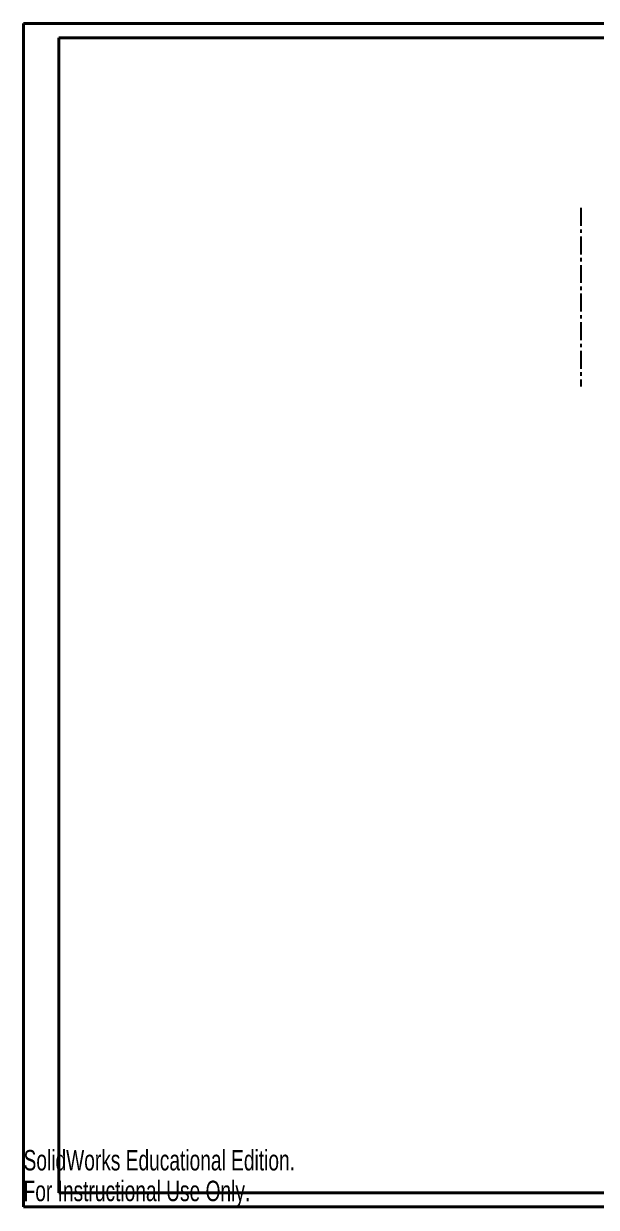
# Model space of a CAD drawing. Header units: inches. Extents: x 0 to 46.8, y 0 to 33.1.
# Drawn here: x 0 to 16.04, y -0.01 to 33.12 of the extents above; entities that cross this region are included whole.
import ezdxf

# ---------------------------------------------------------------- set-up
doc = ezdxf.new("R2010")
doc.units = ezdxf.units.IN
doc.header["$MEASUREMENT"] = 0
doc.linetypes.add('CENTERX2', pattern=[0.8, 0.5, -0.1, 0.1, -0.1])
doc.styles.add('SLDTEXTSTYLE2', font='TXT', dxfattribs={"width": 0.7})

msp = doc.modelspace()

# ---------------------------------------------------------------- linework, layer by layer
at = {"color": 7, "linetype": 'Continuous', "lineweight": 40}
for p, q in [((0.003, 0.008), (0.003, 33.119)), ((0.003, 33.119), (46.814, 33.119)), ((0.987, 0.402), (0.987, 32.725)), ((0.987, 32.725), (46.42, 32.725)), ((0.987, 0.402), (46.42, 0.402)), ((0.003, 0.008), (46.814, 0.008))]:
    msp.add_line(p, q, dxfattribs=at)
at = {"color": 7, "linetype": 'CENTERX2'}
msp.add_line((15.603, 27.963), (15.603, 22.963), dxfattribs=at)

# ---------------------------------------------------------------- texts
at = {"color": 7, "linetype": 'Continuous', "char_height": 0.57281, "attachment_point": 1, "style": 'SLDTEXTSTYLE2'}
for s, insert in [('SolidWorks Educational Edition.', (0, 1.598)), ('For Instructional Use Only.', (0, 0.738))]:
    msp.add_mtext(s, dxfattribs=dict(at, insert=insert))

doc.saveas('drawing.dxf')
